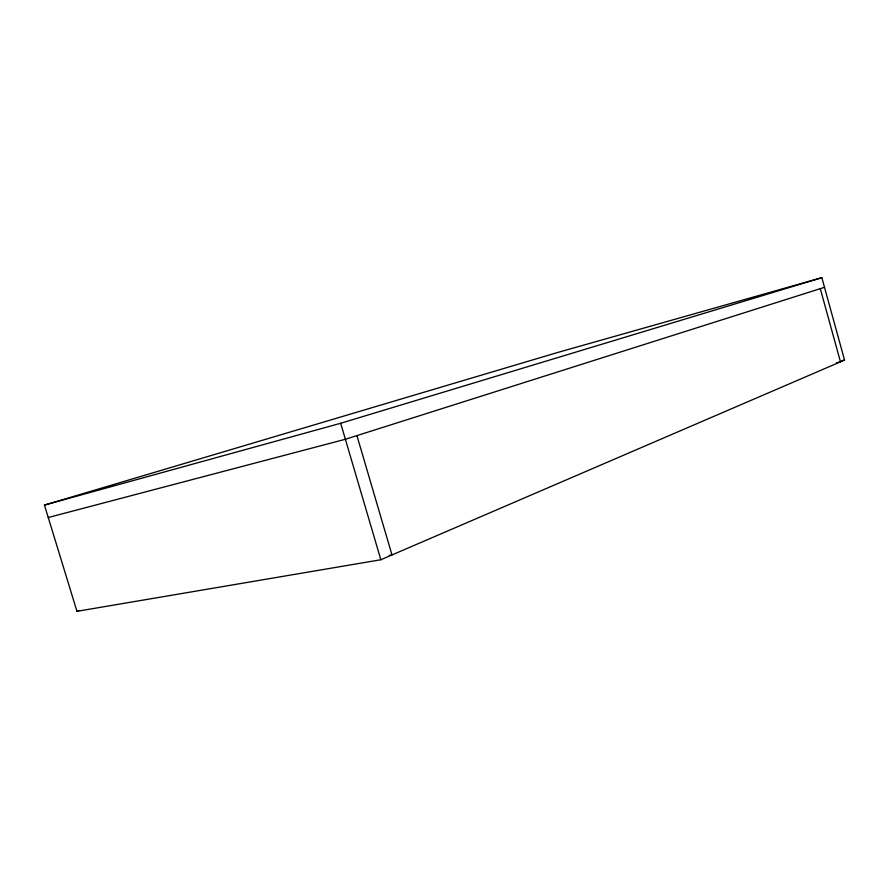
<?xml version="1.0" encoding="UTF-8"?>
<svg xmlns="http://www.w3.org/2000/svg" width="889" height="889" viewBox="0 0 889 889"><rect width="100%" height="100%" fill="white"/><g stroke="black" fill="none" stroke-linecap="round" stroke-linejoin="round"><path stroke-width="1.33" d="M380.848 559.748L844.55 360.089L821.847 277.679L557.459 352.544L44.45 505.085L76.954 611.321L380.848 559.748L340.676 423.275L44.45 505.085M76.954 611.321L79.399 610.399M824.503 287.325L345.388 439.266L48.25 517.52M340.676 423.275L821.847 277.679M841.85 360.723L844.55 360.089M836.405 362.801L840.461 361.845L820.291 288.658M389.271 555.414L391.993 554.947L356.922 435.599"/></g></svg>
